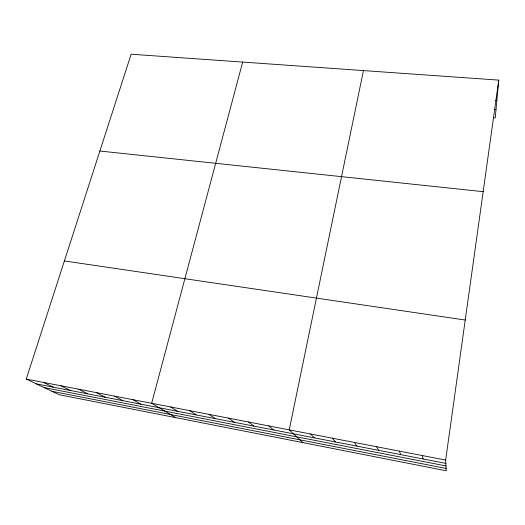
<?xml version="1.0" encoding="UTF-8"?>
<svg xmlns="http://www.w3.org/2000/svg" width="525" height="525" viewBox="0 0 525 525"><rect width="100%" height="100%" fill="white"/><g stroke="black" fill="none" stroke-linecap="round" stroke-linejoin="round"><path stroke-width="0.79" d="M498.75 80.122L445.666 460.071L446.243 470.781L59.135 394.721L26.25 379.083L131.132 54.219L498.75 80.122L495.239 117.928L493.631 117.797M363.444 70.586L289.223 429.863L302.925 442.621M242.681 62.075L151.653 403.298L175.842 417.657M495.239 100.551L496.84 100.675M494.438 109.463L496.013 109.587M99.875 151.029L483.164 191.671M64.391 260.945L465.235 320.033M26.25 379.083L445.666 460.071M36.337 383.88L445.843 463.385M44.146 387.594L445.981 465.931M51.896 391.283L446.119 468.444M43.483 382.41L53.222 387.161M60.933 385.783L70.311 390.475M78.606 389.196L87.623 393.835M96.515 392.654L105.151 397.241M114.653 396.152L122.903 400.687M133.028 399.702L140.877 404.178M170.52 406.941L177.535 411.292M189.643 410.635L196.225 414.921M209.022 414.376L215.158 418.596M228.664 418.169L234.34 422.323M248.574 422.015L253.778 426.097M268.761 425.913L273.479 429.923M310.61 433.991L314.304 437.843M332.305 438.178L335.455 441.952M354.316 442.431L356.908 446.119M376.648 446.742L378.663 450.338M399.315 451.119L400.733 454.624M422.317 455.562L423.124 458.975"/></g></svg>
